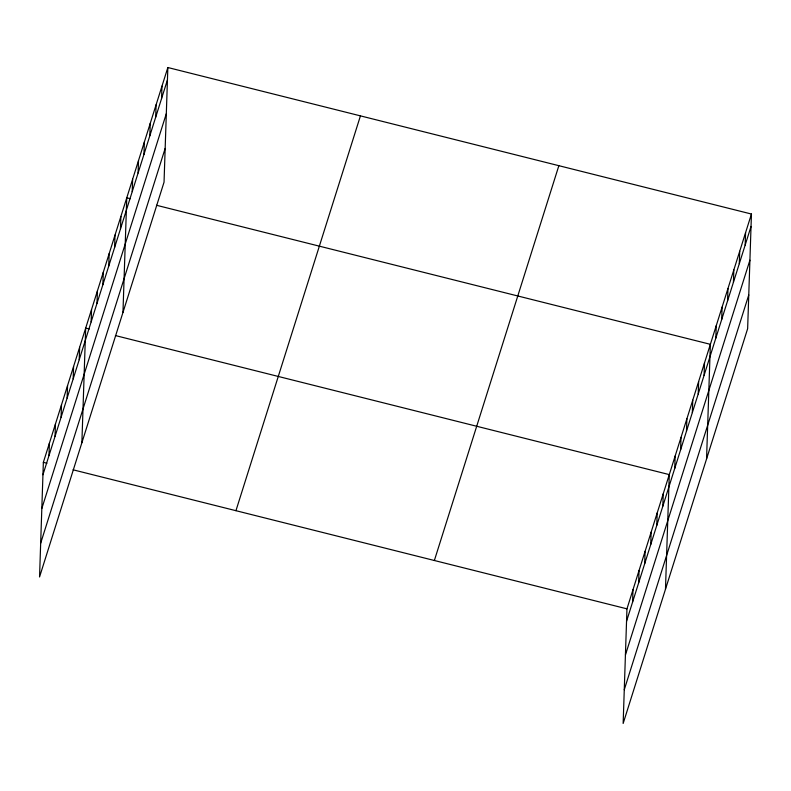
<?xml version="1.0" encoding="UTF-8"?>
<svg xmlns="http://www.w3.org/2000/svg" width="791" height="791" viewBox="0 0 791 791"><rect width="100%" height="100%" fill="white"/><g stroke="black" fill="none" stroke-linecap="round" stroke-linejoin="round"><path stroke-width="1.19" d="M167.85 67.522L43.357 462.34L39.55 576.965L164.044 182.157L167.85 67.522L751.45 214.035L747.643 328.66L623.15 723.478L626.956 608.843L751.45 214.035M48.983 455.586L49.398 443.168M55.034 436.414L55.449 423.986M61.085 417.233L61.49 404.814M67.126 398.061L67.542 385.632M73.177 378.879L73.583 366.46M79.219 359.707L79.634 347.279M81.878 442.733L85.685 328.107L89.245 328.997M91.133 321.917L91.548 309.489M97.006 303.299L97.422 290.88M102.879 284.691L103.285 272.262M108.743 266.073L109.158 253.654M114.616 247.464L115.021 235.046M120.479 228.856L120.894 216.427M122.961 312.445L126.768 197.819L130.327 198.709M132.226 191.63L132.631 179.201M138.089 173.011L138.504 160.593M143.962 154.403L144.367 141.975M149.825 135.785L150.241 123.366M155.698 117.177L156.114 104.748M161.562 98.559L161.977 86.14M632.592 602.089L632.998 589.671M638.634 582.918L639.049 570.489M644.685 563.736L645.1 551.317M650.726 544.564L651.141 532.135M656.777 525.382L657.192 512.963M662.828 506.21L663.234 493.782M665.478 589.236L669.285 474.61L115.397 335.562M674.743 468.42L675.148 456.002M680.606 449.812L681.021 437.383M686.479 431.194L686.895 418.775M692.343 412.586L692.758 400.157M698.216 393.967L698.631 381.549M704.089 375.359L704.494 362.931M706.561 458.948L710.367 344.322L156.489 205.274M715.825 338.133L716.241 325.704M721.689 319.515L722.104 307.096M727.562 300.906L727.977 288.478M733.435 282.288L733.84 269.869M739.298 263.68L739.714 251.261M745.171 245.072L745.577 232.643M42.941 474.768L167.435 79.95M41.824 508.494L166.318 113.677M40.667 543.239L165.161 148.421M235.945 510.689L360.439 115.872M434.368 560.503L558.861 165.685M626.541 621.271L751.035 226.453M625.424 654.997L749.917 260.18M624.267 689.742L748.77 294.934M43.357 462.34L46.916 463.239M73.069 469.805L626.956 608.843"/></g></svg>
